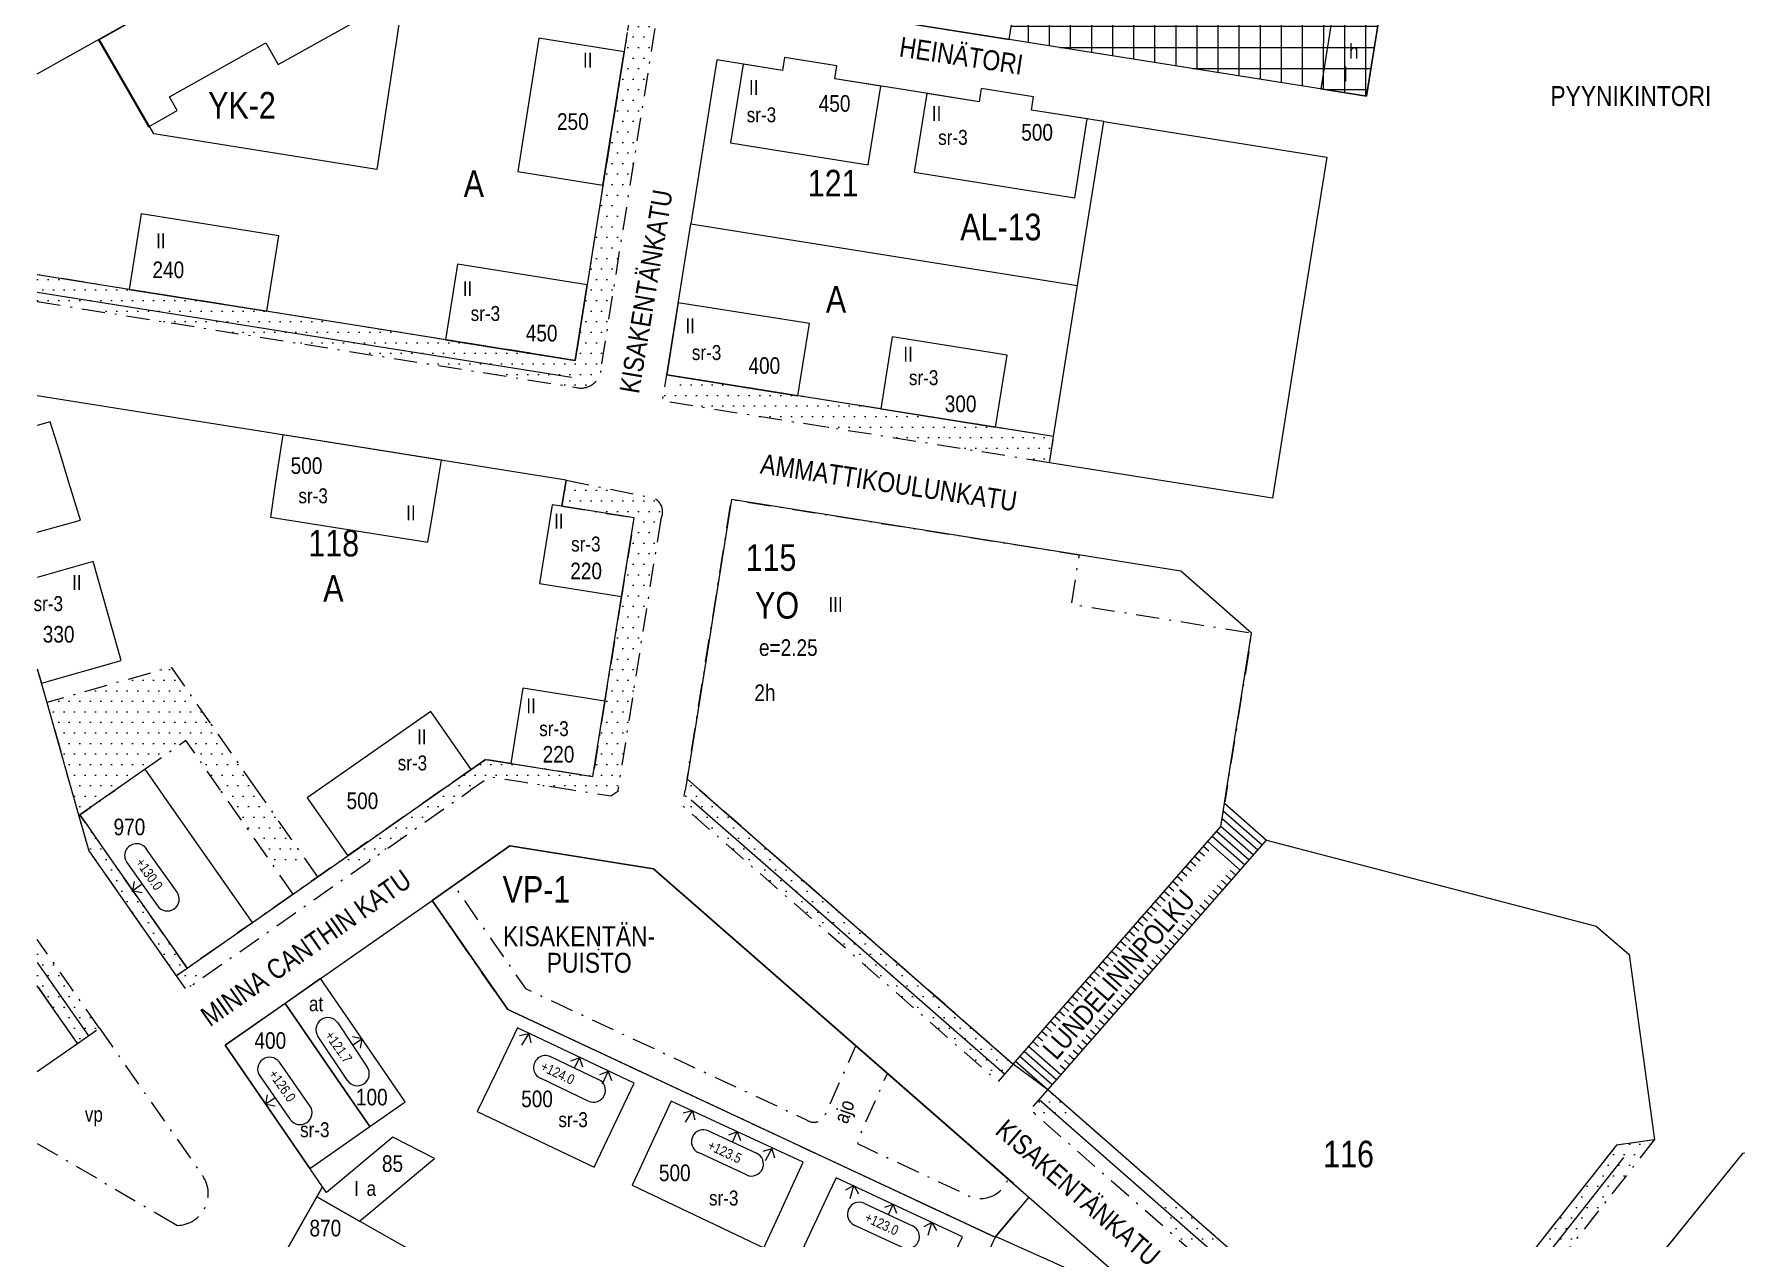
# Model space of a CAD drawing. Header units: metres. Extents: x 24485995 to 24488038, y 6819999 to 6822001.
# Drawn here: x 24485999.5 to 24486255.8, y 6820790.7 to 6820972 of the extents above; entities that cross this region are included whole.
import ezdxf

# ---------------------------------------------------------------- set-up
doc = ezdxf.new("R2010")
doc.units = ezdxf.units.M
for name, pattern in [('k10040', [10.3, 3.5, -1.5, 0.3, -1.5, 3.5]), ('K10271', [0]), ('K10430', [0]), ('k10vi1', [0]), ('Puurivi_sailytettava', [0])]:
    doc.linetypes.add(name, pattern=pattern)
for name, color, linetype, lineweight in [('AK_AsemakaavaTeksti_Kadun_puistonnimi', 7, 'Continuous', 0), ('AK_AsemakaavaTeksti_Korttelinumero', 7, 'Continuous', 0), ('AK_Kaavamerkinta_Kayttotarkoitusalue', 7, 'Continuous', 0), ('AK_Katualue_Tori', 7, 'Continuous', 0), ('AK_KayttotarkoitusSymboliViiva_Virkistysalueen_kuvio_murtoviiva', 7, 'Continuous', 0), ('AK_KayttotarkoitusViiva', 7, 'Continuous', 0), ('AK_LiikennointiViiva_Polkuviivoitus', 7, 'Continuous', 0), ('AK_MuuAsemakaavaTeksti_Alueenosan_kayttotarkoitus', 7, 'Continuous', 0), ('AK_MuuAsemakaavaTeksti_Erityismaarays', 7, 'Continuous', 0), ('AK_MuuAsemakaavaViiva_alueenosan_raja', 7, 'Continuous', 0), ('AK_Poistettava_merkintä', 7, 'Continuous', 0), ('AK_RakennusalaTeksti_Huoneistomaara', 7, 'Continuous', 0), ('AK_RakennusalaTeksti_Kerrosala_tai_luku', 7, 'Continuous', 0), ('AK_RakennusalaTeksti_Rakennusoikeus', 7, 'Continuous', 0), ('AK_RakennusalaTeksti_Tehokkuusluku', 7, 'Continuous', 0), ('AK_RakennusalaViiva_Rakennusalan_raja__I_', 7, 'Continuous', 0), ('AK_RakentaminenSymboli_Rajaan_kiinni_nuoli', 7, 'Continuous', 0), ('AK_RakentaminenTeksti_Korkeusmerkinta', 7, 'Continuous', 0), ('AK_RakentaminenTeksti_Korkeusmerkinta_ja_soikio_ja_nuoli', 7, 'Continuous', 0), ('AK_YmparistoAlue_Istutettava_alue', 7, 'Continuous', 0), ('AK_YmparistoViiva_Istutettava_puurivi', 7, 'Continuous', 0), ('AK_YmparistoViiva_Sailytettava_puurivi', 7, 'Continuous', 0)]:
    doc.layers.add(name, color=color, linetype=linetype, lineweight=lineweight)
doc.styles.add('ArialNarrow', font='ARIALN.TTF')

# ---------------------------------------------------------------- blocks, each defined once
blk = doc.blocks.new('NUOLI1')
at = {"layer": 'AK_RakentaminenSymboli_Rajaan_kiinni_nuoli', "color": 7, "linetype": 'Continuous', "lineweight": 0}
for p, q in [((0, 0), (-1, 1)), ((0, 2), (0, 0)), ((0, 0), (1, 1))]:
    blk.add_line(p, q, dxfattribs=at)

msp = doc.modelspace()

# ---------------------------------------------------------------- hatches: boundary and pattern name
at = {"layer": 'AK_Katualue_Tori', "linetype": 'Continuous', "lineweight": 0}
h = msp.add_hatch(dxfattribs=at)
h.set_pattern_fill('NET', style=0)
h.paths.add_polyline_path([(24486146.37, 6820971.2), (24486152.39, 6821008.98), (24486200.26, 6821000.58, -0.409608), (24486205.14, 6820993.73), (24486200.19, 6820962.64), (24486195.75, 6820963.35)], flags=0)
at = {"layer": 'AK_YmparistoAlue_Istutettava_alue', "linetype": 'Continuous', "lineweight": 0}
h = msp.add_hatch(dxfattribs=at)
h.set_pattern_fill('DOTS', style=0)
h.paths.add_polyline_path([(24486000, 6820935.75), (24486000, 6820931.71), (24486013.22, 6820929.6), (24486080.96, 6820918.82), (24486081.06, 6820918.79), (24486081.17, 6820918.76), (24486081.28, 6820918.74), (24486081.38, 6820918.72), (24486081.49, 6820918.71), (24486081.6, 6820918.7), (24486081.71, 6820918.69), (24486081.81, 6820918.69), (24486081.93, 6820918.69), (24486082.04, 6820918.7), (24486082.14, 6820918.71), (24486082.25, 6820918.72), (24486082.36, 6820918.74), (24486082.47, 6820918.76), (24486082.57, 6820918.78), (24486082.68, 6820918.81), (24486082.78, 6820918.84), (24486082.89, 6820918.88), (24486082.98, 6820918.91), (24486083.09, 6820918.96), (24486083.19, 6820919), (24486083.28, 6820919.05), (24486083.38, 6820919.1), (24486083.47, 6820919.16), (24486083.56, 6820919.22), (24486083.65, 6820919.28), (24486083.74, 6820919.35), (24486083.83, 6820919.42), (24486083.91, 6820919.49), (24486083.99, 6820919.56), (24486084.07, 6820919.64), (24486084.14, 6820919.72), (24486084.21, 6820919.8), (24486084.28, 6820919.88), (24486084.35, 6820919.97), (24486084.41, 6820920.06), (24486084.47, 6820920.15), (24486084.53, 6820920.24), (24486084.58, 6820920.34), (24486084.63, 6820920.44), (24486084.68, 6820920.53), (24486084.72, 6820920.64), (24486084.76, 6820920.74), (24486084.79, 6820920.84), (24486084.82, 6820920.94), (24486084.86, 6820921.05), (24486084.88, 6820921.16), (24486084.9, 6820921.26), (24486084.92, 6820921.37), (24486084.93, 6820921.48), (24486084.94, 6820921.59), (24486084.95, 6820921.7), (24486084.95, 6820921.8), (24486084.95, 6820921.91), (24486084.94, 6820922.02), (24486084.93, 6820922.13), (24486092.81, 6820971.62), (24486094.06, 6820979.53), (24486097.04, 6820998.25), (24486093.1, 6820998.9), (24486088.86, 6820972.24), (24486088.39, 6820969.33), (24486085.19, 6820949.23), (24486084.72, 6820946.27), (24486082.8, 6820934.22), (24486081, 6820922.86), (24486061.49, 6820925.97), (24486047.42, 6820928.21), (24486034.59, 6820930.26), (24486013.85, 6820933.56)], flags=0)
h = msp.add_hatch(dxfattribs=at)
h.set_pattern_fill('DOTS', style=0)
h.paths.add_polyline_path([(24486144.32, 6820912.8), (24486127.04, 6820915.55), (24486123.43, 6820916.12), (24486114.55, 6820917.54), (24486094.79, 6820920.68), (24486094.16, 6820916.73), (24486152.43, 6820907.46), (24486153.06, 6820911.41)], flags=0)
h = msp.add_hatch(dxfattribs=at)
h.set_pattern_fill('DOTS', style=0)
h.paths.add_polyline_path([(24486093.92, 6820899.01), (24486093.96, 6820899.09), (24486093.99, 6820899.16), (24486094.01, 6820899.23), (24486094.05, 6820899.31), (24486094.07, 6820899.39), (24486094.09, 6820899.46), (24486094.11, 6820899.54), (24486094.13, 6820899.62), (24486094.14, 6820899.7), (24486094.16, 6820899.78), (24486094.16, 6820899.86), (24486094.16, 6820899.94), (24486094.16, 6820900.02), (24486094.16, 6820900.1), (24486094.16, 6820900.18), (24486094.16, 6820900.26), (24486094.15, 6820900.34), (24486094.14, 6820900.42), (24486094.12, 6820900.5), (24486094.11, 6820900.58), (24486094.09, 6820900.65), (24486094.06, 6820900.73), (24486094.04, 6820900.81), (24486094.01, 6820900.88), (24486093.98, 6820900.96), (24486093.95, 6820901.03), (24486093.91, 6820901.1), (24486093.87, 6820901.17), (24486093.83, 6820901.24), (24486093.79, 6820901.31), (24486093.74, 6820901.38), (24486093.69, 6820901.44), (24486093.64, 6820901.51), (24486093.59, 6820901.57), (24486093.54, 6820901.63), (24486093.49, 6820901.68), (24486093.43, 6820901.74), (24486093.36, 6820901.79), (24486093.31, 6820901.84), (24486093.24, 6820901.89), (24486093.17, 6820901.94), (24486093.11, 6820901.99), (24486093.04, 6820902.03), (24486092.97, 6820902.07), (24486092.9, 6820902.1), (24486092.83, 6820902.14), (24486092.75, 6820902.17), (24486092.68, 6820902.2), (24486092.6, 6820902.23), (24486092.53, 6820902.25), (24486092.45, 6820902.27), (24486092.37, 6820902.29), (24486092.29, 6820902.31), (24486092.22, 6820902.32), (24486092.13, 6820902.33), (24486092.05, 6820902.34), (24486091.97, 6820902.35), (24486091.89, 6820902.35), (24486091.88, 6820902.35), (24486079.64, 6820904.85), (24486079.26, 6820902.48), (24486079.01, 6820900.9), (24486089.87, 6820899.18), (24486088.06, 6820887.82), (24486087.98, 6820887.33), (24486087.18, 6820882.24), (24486085.48, 6820871.55), (24486083.66, 6820860.2), (24486071.32, 6820862.16), (24486067.48, 6820862.77), (24486065.58, 6820861.44), (24486065.33, 6820861.27), (24486060.89, 6820858.16), (24486046.74, 6820848.26), (24486042.23, 6820845.1), (24486038.55, 6820842.52), (24486032.4, 6820838.22), (24486022.57, 6820831.34), (24486020.93, 6820830.19), (24486022.36, 6820828.14), (24486043.66, 6820843.06), (24486062.32, 6820856.11), (24486065.25, 6820858.16), (24486068.09, 6820860.14), (24486072.82, 6820859.39), (24486080.57, 6820858.16), (24486083.28, 6820857.73), (24486086.35, 6820857.24), (24486087.42, 6820857.98), (24486087.44, 6820858.16), (24486089.72, 6820872.76), (24486092.99, 6820893.33), (24486093.88, 6820898.94)], flags=0)
h = msp.add_hatch(dxfattribs=at)
h.set_pattern_fill('DOTS', style=0)
h.paths.add_polyline_path([(24486033.12, 6820858.16), (24486026.09, 6820868.23), (24486020.19, 6820876.69), (24486013.45, 6820874.77), (24486001.43, 6820871.36), (24486005.16, 6820858.16), (24486007.73, 6820849.05), (24486020.93, 6820830.19), (24486022.57, 6820831.34), (24486009.38, 6820850.19), (24486007.83, 6820852.39), (24486006.4, 6820854.44), (24486011.71, 6820858.16), (24486016.23, 6820861.32), (24486022.38, 6820865.62), (24486025.35, 6820861.37), (24486027.6, 6820858.16), (24486038.55, 6820842.52), (24486042.23, 6820845.1), (24486036.14, 6820853.84)], flags=0)
h = msp.add_hatch(dxfattribs=at)
h.set_pattern_fill('DOTS', style=0)
h.paths.add_polyline_path([(24486097.2, 6820855.78), (24486144.68, 6820814.28), (24486146.98, 6820816.92), (24486099.79, 6820858.16), (24486097.85, 6820859.86), (24486097.58, 6820858.16)], flags=0)
h = msp.add_hatch(dxfattribs=at)
h.set_pattern_fill('DOTS', style=0)
h.paths.add_polyline_path([(24486000, 6820828.71), (24486006.07, 6820820.04), (24486009.34, 6820822.33), (24486000, 6820835.68)], flags=0)
h = msp.add_hatch(dxfattribs=at)
h.set_pattern_fill('DOTS', style=0)
h.paths.add_polyline_path([(24486152.18, 6820813.04), (24486149.55, 6820810.03), (24486207.25, 6820759.47), (24486243.52, 6820805.5), (24486237.81, 6820804.71), (24486206.71, 6820765.26)], flags=0)

# ---------------------------------------------------------------- linework, layer by layer
at = {"layer": 'AK_AsemakaavaTeksti_Kadun_puistonnimi', "linetype": 'Continuous', "lineweight": 5}
msp.add_point((24486084.53, 6820834.17), dxfattribs=at)
at = {"layer": 'AK_KayttotarkoitusSymboliViiva_Virkistysalueen_kuvio_murtoviiva', "linetype": 'k10vi1', "lineweight": 9, "flags": 128}
for points in [[(24486106.87, 6820977.49), (24486146.37, 6820971.2), (24486152.39, 6821008.98), (24486110.02, 6821016.36), (24486106.88, 6820996.61), (24486104.38, 6820980.93)], [(24486147.08, 6820798.88), (24486092.79, 6820846.33), (24486071.18, 6820849.77), (24486059.44, 6820841.55), (24486070.85, 6820825.12), (24486144.23, 6820790.84), (24486147.4, 6820794.61)], [(24486219.66, 6820754.3), (24486220.18, 6820747.55), (24486290.98, 6820684.72), (24486367.44, 6820675.74), (24486368.79, 6820693.69), (24486378.65, 6820722.03), (24486382.51, 6820727.81), (24486408.64, 6820751.09), (24486414.58, 6820751.95), (24486414.06, 6820755.49), (24486403.9, 6820825.5), (24486256.79, 6820803.48), (24486221.32, 6820759.63)]]:
    msp.add_lwpolyline(points, dxfattribs=at)
at = {"layer": 'AK_KayttotarkoitusViiva', "linetype": 'Continuous', "lineweight": 20, "flags": 128}
for points in [[(24486146.37, 6820971.2), (24486152.39, 6821008.98)], [(24486146.37, 6820971.2), (24486103.91, 6820977.96), (24486106.88, 6820996.61)], [(24486009.3, 6820971.21), (24486047.68, 6820992.73)], [(24486205.14, 6820993.73), (24486200.19, 6820962.64)], [(24486055.06, 6820977.47), (24486051.15, 6820951.61), (24486017.57, 6820956.96), (24486009.3, 6820971.21)], [(24486088.85, 6820972.24), (24486084.72, 6820946.27), (24486081, 6820922.86), (24486047.42, 6820928.21), (24486013.84, 6820933.55), (24486000, 6820935.76)], [(24486000, 6820966), (24486009.3, 6820971.21)], [(24486200.19, 6820962.64), (24486195.75, 6820963.35), (24486146.37, 6820971.2)], [(24486160.6, 6820958.81), (24486149.74, 6820960.54), (24486150.05, 6820962.52), (24486142.15, 6820963.78), (24486141.84, 6820961.8), (24486130.98, 6820963.53), (24486120.11, 6820965.26), (24486120.43, 6820967.23), (24486112.53, 6820968.49), (24486112.21, 6820966.52), (24486102.34, 6820968.09), (24486098.41, 6820943.4)], [(24486156.67, 6820934.13), (24486160.6, 6820958.81)], [(24486160.6, 6820958.81), (24486194.18, 6820953.47)], [(24486194.18, 6820953.47), (24486190.25, 6820928.78), (24486186.01, 6820902.12)], [(24486153.06, 6820911.41), (24486123.43, 6820916.13), (24486094.79, 6820920.68), (24486098.41, 6820943.4)], [(24486098.41, 6820943.4), (24486127.05, 6820938.84), (24486156.67, 6820934.13)], [(24486153.06, 6820911.41), (24486156.67, 6820934.13)], [(24486067.48, 6820862.77), (24486083.67, 6820860.2), (24486087.18, 6820882.24), (24486089.87, 6820899.18), (24486079.01, 6820900.9), (24486079.64, 6820904.85), (24486065.81, 6820907.05), (24486032.23, 6820912.4), (24486000, 6820917.53)], [(24486186.01, 6820902.12), (24486152.43, 6820907.46), (24486153.06, 6820911.41)], [(24486178.8, 6820856.2), (24486179.11, 6820858.16), (24486182.88, 6820881.82), (24486172.21, 6820891.15), (24486104.54, 6820901.92), (24486097.85, 6820859.86), (24486099.79, 6820858.16), (24486146.98, 6820816.92)], [(24486000, 6820876.42), (24486001.43, 6820871.36), (24486005.16, 6820858.16), (24486007.74, 6820849.04), (24486020.93, 6820830.19), (24486042.23, 6820845.1), (24486060.89, 6820858.16), (24486067.48, 6820862.77)], [(24486146.98, 6820816.92), (24486178.24, 6820852.69), (24486178.8, 6820856.2)], [(24486178.8, 6820856.2), (24486185.13, 6820850.65)], [(24486059.44, 6820841.55), (24486071.18, 6820849.77), (24486092.79, 6820846.33), (24486149.34, 6820796.9)], [(24486185.13, 6820850.65), (24486234.77, 6820837.67), (24486239.72, 6820833.42), (24486243.55, 6820805.5), (24486237.81, 6820804.71), (24486206.71, 6820765.26), (24486152.18, 6820813.04)], [(24486152.18, 6820813.04), (24486185.13, 6820850.65)], [(24486124.7, 6820734.82), (24486117.31, 6820739.02), (24486116.32, 6820737.28), (24486109.37, 6820741.23), (24486110.35, 6820742.97), (24486091.22, 6820753.83), (24486064.7, 6820768.89), (24486035.57, 6820785.44), (24486042.96, 6820798.45), (24486028.31, 6820819.76), (24486059.44, 6820841.55)], [(24486149.34, 6820796.9), (24486144.23, 6820790.84), (24486118.87, 6820802.69), (24486093.5, 6820814.54), (24486070.85, 6820825.12), (24486059.44, 6820841.55)], [(24486000, 6820815.79), (24486006.07, 6820820.04), (24486000, 6820828.71)], [(24486256.79, 6820803.48), (24486219.43, 6820757.29), (24486220.18, 6820747.55), (24486290.98, 6820684.72), (24486367.44, 6820675.74), (24486368.79, 6820693.69), (24486378.65, 6820722.03), (24486382.51, 6820727.81), (24486408.64, 6820751.09), (24486414.58, 6820751.95), (24486414.06, 6820755.49), (24486403.9, 6820825.5), (24486256.79, 6820803.48)], [(24486152.18, 6820813.04), (24486146.98, 6820816.92)], [(24486149.34, 6820796.9), (24486172.29, 6820776.8)]]:
    msp.add_lwpolyline(points, dxfattribs=at)
at = {"layer": 'AK_LiikennointiViiva_Polkuviivoitus', "linetype": 'Continuous', "lineweight": 0, "flags": 128}
for points in [[(24486183.81, 6820849.14), (24486178.43, 6820853.85)], [(24486184.46, 6820849.89), (24486178.61, 6820855.02)], [(24486181.83, 6820846.89), (24486176.93, 6820851.18)], [(24486182.49, 6820847.64), (24486177.58, 6820851.93)], [(24486183.15, 6820848.39), (24486178.24, 6820852.69)], [(24486175.77, 6820848.2), (24486174.95, 6820848.92)], [(24486176.43, 6820848.96), (24486175.61, 6820849.67)], [(24486181.17, 6820846.13), (24486176.27, 6820850.43)], [(24486173.14, 6820845.19), (24486172.32, 6820845.91)], [(24486173.8, 6820845.94), (24486172.98, 6820846.66)], [(24486174.46, 6820846.7), (24486173.64, 6820847.42)], [(24486175.12, 6820847.45), (24486174.29, 6820848.17)], [(24486180.51, 6820845.38), (24486179.66, 6820846.13)], [(24486171.17, 6820842.93), (24486170.35, 6820843.65)], [(24486171.82, 6820843.69), (24486171, 6820844.4)], [(24486172.48, 6820844.44), (24486171.66, 6820845.16)], [(24486177.88, 6820842.37), (24486177.03, 6820843.11)], [(24486178.53, 6820843.12), (24486177.69, 6820843.87)], [(24486179.19, 6820843.88), (24486178.34, 6820844.62)], [(24486179.85, 6820844.63), (24486179, 6820845.38)], [(24486168.53, 6820839.92), (24486167.71, 6820840.64)], [(24486169.19, 6820840.67), (24486168.37, 6820841.39)], [(24486169.85, 6820841.43), (24486169.03, 6820842.15)], [(24486170.51, 6820842.18), (24486169.69, 6820842.9)], [(24486175.9, 6820840.12), (24486175.06, 6820840.85)], [(24486176.56, 6820840.87), (24486175.72, 6820841.61)], [(24486177.22, 6820841.62), (24486176.37, 6820842.36)], [(24486166.56, 6820837.66), (24486165.74, 6820838.38)], [(24486167.22, 6820838.42), (24486166.4, 6820839.13)], [(24486167.88, 6820839.17), (24486167.06, 6820839.89)], [(24486173.92, 6820837.86), (24486173.09, 6820838.59)], [(24486174.58, 6820838.61), (24486173.74, 6820839.35)], [(24486175.24, 6820839.36), (24486174.4, 6820840.1)], [(24486163.93, 6820834.65), (24486163.11, 6820835.37)], [(24486164.58, 6820835.4), (24486163.76, 6820836.12)], [(24486165.24, 6820836.16), (24486164.42, 6820836.88)], [(24486165.9, 6820836.91), (24486165.08, 6820837.63)], [(24486171.29, 6820834.85), (24486170.46, 6820835.58)], [(24486171.95, 6820835.6), (24486171.12, 6820836.33)], [(24486172.6, 6820836.36), (24486171.77, 6820837.08)], [(24486173.26, 6820837.11), (24486172.43, 6820837.84)], [(24486161.95, 6820832.39), (24486161.13, 6820833.11)], [(24486162.61, 6820833.15), (24486161.79, 6820833.86)], [(24486163.27, 6820833.9), (24486162.45, 6820834.62)], [(24486169.31, 6820832.59), (24486168.49, 6820833.32)], [(24486169.97, 6820833.35), (24486169.14, 6820834.07)], [(24486170.63, 6820834.1), (24486169.8, 6820834.82)], [(24486159.98, 6820830.13), (24486159.16, 6820830.85)], [(24486160.64, 6820830.89), (24486159.82, 6820831.6)], [(24486161.29, 6820831.64), (24486160.47, 6820832.36)], [(24486166.67, 6820829.59), (24486165.86, 6820830.3)], [(24486167.33, 6820830.34), (24486166.52, 6820831.05)], [(24486167.99, 6820831.09), (24486167.17, 6820831.81)], [(24486168.65, 6820831.84), (24486167.83, 6820832.56)], [(24486157.34, 6820827.12), (24486156.53, 6820827.84)], [(24486158, 6820827.88), (24486157.18, 6820828.59)], [(24486158.66, 6820828.63), (24486157.84, 6820829.35)], [(24486159.32, 6820829.38), (24486158.5, 6820830.1)], [(24486164.7, 6820827.33), (24486163.89, 6820828.04)], [(24486165.36, 6820828.08), (24486164.54, 6820828.79)], [(24486166.02, 6820828.83), (24486165.2, 6820829.55)], [(24486155.37, 6820824.86), (24486154.55, 6820825.58)], [(24486156.03, 6820825.62), (24486155.21, 6820826.33)], [(24486156.69, 6820826.37), (24486155.87, 6820827.09)], [(24486162.72, 6820825.07), (24486161.92, 6820825.78)], [(24486163.38, 6820825.82), (24486162.57, 6820826.53)], [(24486164.04, 6820826.58), (24486163.23, 6820827.29)], [(24486152.74, 6820821.85), (24486151.92, 6820822.57)], [(24486153.4, 6820822.61), (24486152.58, 6820823.32)], [(24486154.05, 6820823.36), (24486153.24, 6820824.08)], [(24486154.71, 6820824.11), (24486153.89, 6820824.83)], [(24486160.09, 6820822.06), (24486159.29, 6820822.76)], [(24486160.74, 6820822.82), (24486159.94, 6820823.52)], [(24486161.4, 6820823.57), (24486160.6, 6820824.27)], [(24486162.06, 6820824.32), (24486161.26, 6820825.02)], [(24486150.76, 6820819.59), (24486149.94, 6820820.31)], [(24486151.42, 6820820.35), (24486150.6, 6820821.06)], [(24486152.08, 6820821.1), (24486151.26, 6820821.82)], [(24486158.11, 6820819.81), (24486157.32, 6820820.5)], [(24486158.77, 6820820.56), (24486157.97, 6820821.26)], [(24486159.43, 6820821.31), (24486158.63, 6820822.01)], [(24486152.84, 6820813.79), (24486147.97, 6820818.05)], [(24486153.5, 6820814.54), (24486148.63, 6820818.81)], [(24486154.16, 6820815.29), (24486149.29, 6820819.56)], [(24486155.47, 6820816.8), (24486154.69, 6820817.49)], [(24486156.13, 6820817.55), (24486155.34, 6820818.24)], [(24486156.79, 6820818.3), (24486156, 6820818.99)], [(24486157.45, 6820819.05), (24486156.66, 6820819.75)], [(24486152.18, 6820813.04), (24486147.31, 6820817.3)], [(24486154.81, 6820816.05), (24486154.03, 6820816.73)]]:
    msp.add_lwpolyline(points, dxfattribs=at)
at = {"layer": 'AK_MuuAsemakaavaViiva_alueenosan_raja', "linetype": 'k10040', "lineweight": 5, "flags": 128}
for points in [[(24486097.04, 6820998.25), (24486093.1, 6820998.9), (24486088.85, 6820972.24), (24486088.39, 6820969.33)], [(24486094.07, 6820979.53), (24486092.8, 6820971.61), (24486084.93, 6820922.14)], [(24486088.39, 6820969.33), (24486085.19, 6820949.23)], [(24486085.19, 6820949.23), (24486084.72, 6820946.27), (24486082.8, 6820934.22)], [(24486013.84, 6820933.55), (24486000, 6820935.76)], [(24486034.58, 6820930.25), (24486013.84, 6820933.55)], [(24486082.8, 6820934.22), (24486081, 6820922.86)], [(24486000, 6820931.71), (24486013.21, 6820929.6), (24486080.96, 6820918.82)], [(24486061.49, 6820925.97), (24486047.42, 6820928.21), (24486034.58, 6820930.25)], [(24486081, 6820922.86), (24486061.49, 6820925.97)], [(24486152.43, 6820907.46), (24486094.16, 6820916.73), (24486094.79, 6820920.68)], [(24486114.54, 6820917.54), (24486094.79, 6820920.68)], [(24486144.32, 6820912.8), (24486127.04, 6820915.55)], [(24486152.43, 6820907.46), (24486153.06, 6820911.41), (24486144.32, 6820912.8)], [(24486079.64, 6820904.85), (24486079.26, 6820902.48)], [(24486079.64, 6820904.85), (24486091.88, 6820902.35)], [(24486079.26, 6820902.48), (24486079.01, 6820900.9)], [(24486091.88, 6820902.35), (24486091.89, 6820902.35)], [(24486079.01, 6820900.9), (24486089.87, 6820899.18), (24486088.06, 6820887.82), (24486087.98, 6820887.32)], [(24486099.79, 6820858.16), (24486097.85, 6820859.86), (24486104.54, 6820901.92), (24486156.88, 6820893.59), (24486155.7, 6820886.18), (24486182.88, 6820881.82), (24486178.83, 6820856.38)], [(24486093.88, 6820898.94), (24486092.99, 6820893.33), (24486089.72, 6820872.76), (24486087.44, 6820858.16)], [(24486087.98, 6820887.32), (24486087.18, 6820882.24), (24486085.47, 6820871.55)], [(24486026.09, 6820868.23), (24486020.19, 6820876.69), (24486013.45, 6820874.78), (24486001.43, 6820871.36), (24486005.16, 6820858.16)], [(24486085.47, 6820871.55), (24486083.67, 6820860.2), (24486071.32, 6820862.16)], [(24486033.12, 6820858.16), (24486026.09, 6820868.23)], [(24486027.6, 6820858.16), (24486025.35, 6820861.37), (24486022.37, 6820865.62), (24486016.23, 6820861.32)], [(24486016.23, 6820861.32), (24486011.71, 6820858.16)], [(24486017.4, 6820859.65), (24486016.23, 6820861.32)], [(24486065.33, 6820861.27), (24486060.89, 6820858.16)], [(24486067.48, 6820862.77), (24486065.58, 6820861.44)], [(24486071.32, 6820862.16), (24486067.48, 6820862.77)], [(24486018.45, 6820858.16), (24486017.4, 6820859.65)], [(24486080.57, 6820858.16), (24486072.82, 6820859.39), (24486068.09, 6820860.14), (24486065.25, 6820858.16)], [(24486097.85, 6820859.86), (24486097.58, 6820858.16)], [(24486099.79, 6820858.16), (24486097.85, 6820859.86)], [(24486005.16, 6820858.16), (24486007.74, 6820849.04), (24486020.93, 6820830.19), (24486022.57, 6820831.34), (24486006.4, 6820854.44), (24486011.71, 6820858.16)], [(24486060.89, 6820858.16), (24486042.23, 6820845.1), (24486038.55, 6820842.52), (24486022.57, 6820831.34), (24486020.93, 6820830.19), (24486022.36, 6820828.14), (24486065.25, 6820858.16)], [(24486038.55, 6820842.52), (24486027.6, 6820858.16)], [(24486042.23, 6820845.1), (24486036.14, 6820853.83), (24486033.12, 6820858.16)], [(24486087.44, 6820858.16), (24486087.41, 6820857.98), (24486086.35, 6820857.24), (24486083.27, 6820857.73), (24486080.57, 6820858.16)], [(24486146.98, 6820816.92), (24486144.68, 6820814.28), (24486097.2, 6820855.78), (24486097.58, 6820858.16)], [(24486146.98, 6820816.92), (24486099.79, 6820858.16)], [(24486099.79, 6820858.16), (24486146.98, 6820816.92), (24486178.24, 6820852.69), (24486178.68, 6820855.42)], [(24486009.34, 6820822.33), (24486000, 6820835.68)], [(24486006.07, 6820820.04), (24486000, 6820828.71)], [(24486006.07, 6820820.04), (24486009.34, 6820822.33)], [(24486009.34, 6820822.33), (24486024.71, 6820800.37)], [(24486243.52, 6820805.5), (24486207.24, 6820759.47), (24486149.54, 6820810.03), (24486152.18, 6820813.04)], [(24486243.52, 6820805.5), (24486237.81, 6820804.71), (24486206.71, 6820765.26), (24486152.18, 6820813.04)], [(24486000, 6820804.98), (24486019.56, 6820793.52)], [(24486019.56, 6820793.52), (24486021.1, 6820792.62)]]:
    msp.add_lwpolyline(points, dxfattribs=at)
msp.add_lwpolyline([(24486059.44, 6820841.55), (24486062.71, 6820843.84), (24486073.52, 6820828.29), (24486115.86, 6820808.51, 0.490689), (24486118.71, 6820809.38), (24486123.29, 6820819.67), (24486128.02, 6820815.53), (24486123.9, 6820806.29), (24486123.51, 6820804.94), (24486139.56, 6820797.44, 0.48576), (24486146.22, 6820799.62), (24486149.34, 6820796.9), (24486144.23, 6820790.84), (24486118.87, 6820802.69), (24486093.5, 6820814.54), (24486070.85, 6820825.12), (24486059.44, 6820841.55)], format="xyb", dxfattribs=at)
at = {"layer": 'AK_MuuAsemakaavaViiva_alueenosan_raja', "linetype": 'k10040', "lineweight": 5}
for centre, radius, start, end in [((24486091.87, 6820900.05), 2.3, 331.1876, 89.3779), ((24486020.95, 6820797.41), 4.79, 271.8275, 38.2125)]:
    msp.add_arc(centre, radius, start, end, dxfattribs=at)
msp.add_ellipse((24486081.83, 6820921.81), major_axis=(2.99, -0.87), ratio=1, start_param=4.712389, end_param=6.670129, dxfattribs=at)
at = {"layer": 'AK_Poistettava_merkintä', "linetype": 'k10040', "lineweight": 0, "flags": 128}
for points in [[(24486127.04, 6820915.55), (24486123.43, 6820916.13), (24486114.54, 6820917.54)], [(24486065.58, 6820861.44), (24486065.33, 6820861.27)]]:
    msp.add_lwpolyline(points, dxfattribs=at)
at = {"layer": 'AK_RakennusalaViiva_Rakennusalan_raja__I_', "linetype": 'K10271', "lineweight": 9, "flags": 128}
for points in [[(24486009.19, 6820971.09), (24486013.61, 6820963.47), (24486016.75, 6820958.04), (24486017.98, 6820958.74), (24486021.05, 6820960.49), (24486019.89, 6820962.53), (24486034.41, 6820970.68), (24486036.27, 6820967.41), (24486048.91, 6820974.44), (24486044.39, 6820982.76), (24486042.99, 6820985.33), (24486041.56, 6820984.53), (24486031.81, 6820979.1), (24486029.78, 6820982.7), (24486009.19, 6820971.09)], [(24486193.28, 6820963.74), (24486200.19, 6820962.64), (24486202.47, 6820976.96), (24486195.56, 6820978.06), (24486193.28, 6820963.74)], [(24486088.39, 6820969.33), (24486075.55, 6820971.37), (24486072.36, 6820951.28), (24486085.19, 6820949.23), (24486088.39, 6820969.33)], [(24486110.33, 6820954.66), (24486125.14, 6820952.31), (24486127.03, 6820964.16), (24486120.11, 6820965.26), (24486120.43, 6820967.23), (24486112.53, 6820968.49), (24486112.21, 6820966.52), (24486106.29, 6820967.46), (24486104.4, 6820955.61), (24486110.33, 6820954.66)], [(24486156.25, 6820947.36), (24486158.13, 6820959.21), (24486149.74, 6820960.54), (24486150.05, 6820962.52), (24486142.15, 6820963.78), (24486141.84, 6820961.8), (24486133.94, 6820963.06), (24486132.05, 6820951.21), (24486156.25, 6820947.36)], [(24486034.58, 6820930.25), (24486036.39, 6820941.61), (24486015.65, 6820944.91), (24486013.84, 6820933.55), (24486034.58, 6820930.25)], [(24486081, 6820922.86), (24486082.8, 6820934.22), (24486063.3, 6820937.33), (24486061.49, 6820925.97), (24486081, 6820922.86)], [(24486114.54, 6820917.54), (24486116.27, 6820928.4), (24486096.52, 6820931.55), (24486094.79, 6820920.68), (24486114.54, 6820917.54)], [(24486127.04, 6820915.55), (24486144.32, 6820912.8), (24486146.05, 6820923.67), (24486128.76, 6820926.42), (24486127.04, 6820915.55)], [(24486006.52, 6820898.81), (24486004.77, 6820904.49), (24486003.32, 6820909.2), (24486001.95, 6820913.63), (24486000, 6820913.08)], [(24486035.79, 6820903.9), (24486035.11, 6820899.28), (24486058.79, 6820895.51), (24486059.49, 6820899.58), (24486060.22, 6820903.89), (24486060.48, 6820905.41), (24486060.89, 6820907.84), (24486036.95, 6820911.65), (24486036.66, 6820909.74), (24486035.79, 6820903.9)], [(24486077.53, 6820901.14), (24486075.64, 6820889.29), (24486087.98, 6820887.32), (24486088.06, 6820887.82), (24486089.87, 6820899.18), (24486079.01, 6820900.9), (24486077.53, 6820901.14)], [(24486000, 6820896.99), (24486006.52, 6820898.81)], [(24486000, 6820876.42), (24486000.62, 6820874.25), (24486012.64, 6820877.66), (24486008.42, 6820892.58)], [(24486008.42, 6820892.58), (24486000, 6820890.19)], [(24486073.13, 6820873.52), (24486071.32, 6820862.16), (24486083.67, 6820860.2), (24486085.47, 6820871.55), (24486073.13, 6820873.52)], [(24486040.64, 6820856.99), (24486046.74, 6820848.25), (24486060.89, 6820858.16), (24486065.33, 6820861.27), (24486059.24, 6820870), (24486042.31, 6820858.16), (24486040.64, 6820856.99)], [(24486017.4, 6820859.65), (24486016.23, 6820861.32), (24486011.71, 6820858.16), (24486006.4, 6820854.44), (24486007.84, 6820852.39), (24486009.38, 6820850.19), (24486022.57, 6820831.34), (24486032.4, 6820838.22), (24486019.21, 6820857.07), (24486018.45, 6820858.16), (24486017.4, 6820859.65)], [(24486000, 6820815.79), (24486006.07, 6820820.04), (24486000, 6820828.71)], [(24486055.39, 6820811.25), (24486050.17, 6820818.85), (24486042.64, 6820829.79), (24486037.32, 6820826.06), (24486044.81, 6820815.17), (24486050.07, 6820807.52), (24486055.39, 6820811.25)], [(24486044.81, 6820815.17), (24486037.32, 6820826.06), (24486028.31, 6820819.76), (24486041.06, 6820801.22), (24486041.21, 6820801.32), (24486050.07, 6820807.52), (24486044.81, 6820815.17)], [(24486066.26, 6820809.76), (24486083.86, 6820801.4), (24486089.89, 6820814.03), (24486072.31, 6820822.38), (24486069.04, 6820815.57), (24486066.26, 6820809.76)], [(24486109.42, 6820789.26), (24486111.56, 6820793.92), (24486115.33, 6820802.13), (24486095.48, 6820811.33), (24486092.11, 6820804.11), (24486090.74, 6820801.16), (24486089.58, 6820798.68), (24486109.42, 6820789.26)], [(24486048.51, 6820793.27), (24486050.57, 6820794.98), (24486057.72, 6820800.94), (24486059.82, 6820802.69), (24486053.56, 6820805.93), (24486043.55, 6820797.59), (24486042.96, 6820798.45), (24486042.09, 6820796.91), (24486048.51, 6820793.27)], [(24486133.4, 6820778.25), (24486134.23, 6820780.02), (24486138.24, 6820788.61), (24486139.33, 6820790.93), (24486120.3, 6820799.82), (24486119.22, 6820797.5), (24486115.21, 6820788.91), (24486114.37, 6820787.13), (24486133.4, 6820778.25)], [(24486042.09, 6820796.91), (24486035.57, 6820785.44), (24486040.06, 6820782.88), (24486044.99, 6820780.09), (24486057.74, 6820772.84), (24486064.26, 6820784.32), (24486048.51, 6820793.27), (24486042.09, 6820796.91)], [(24486161.49, 6820767.92), (24486167.18, 6820780.7), (24486152.01, 6820787.49), (24486144.32, 6820790.94), (24486144.23, 6820790.84), (24486143.4, 6820789.03), (24486138.45, 6820778.22), (24486161.49, 6820767.92)]]:
    msp.add_lwpolyline(points, dxfattribs=at)
at = {"layer": 'AK_RakentaminenTeksti_Korkeusmerkinta_ja_soikio_ja_nuoli', "linetype": 'Continuous', "lineweight": 5, "flags": 128}
for points in [[(24486021.04, 6820842.81), (24486016.41, 6820849.34)], [(24486013.48, 6820847.26), (24486018.1, 6820840.73)], [(24486014.4, 6820843.01), (24486014.64, 6820844.4)], [(24486015.79, 6820843.99), (24486014.4, 6820843.01)], [(24486014.4, 6820843.01), (24486015.79, 6820842.77)], [(24486045.24, 6820823.11), (24486049.68, 6820816.46)], [(24486046.69, 6820814.46), (24486042.25, 6820821.11)], [(24486047.46, 6820819.78), (24486048.88, 6820820.73)], [(24486048.88, 6820820.73), (24486047.49, 6820821)], [(24486048.88, 6820820.73), (24486048.6, 6820819.34)], [(24486077.3, 6820818.04), (24486084.53, 6820814.6)], [(24486081.64, 6820817.86), (24486080.31, 6820817.38)], [(24486080.91, 6820816.32), (24486081.64, 6820817.86)], [(24486081.64, 6820817.86), (24486082.12, 6820816.52)], [(24486033.51, 6820815.13), (24486038.1, 6820808.58)], [(24486041.05, 6820810.64), (24486036.46, 6820817.2)], [(24486082.98, 6820811.35), (24486075.76, 6820814.78)], [(24486034.41, 6820810.88), (24486034.66, 6820812.27)], [(24486035.8, 6820811.85), (24486034.41, 6820810.88)], [(24486034.41, 6820810.88), (24486035.8, 6820810.63)], [(24486101.06, 6820806.87), (24486108.32, 6820803.5)], [(24486105.4, 6820806.73), (24486104.08, 6820806.24)], [(24486104.69, 6820805.18), (24486105.4, 6820806.73)], [(24486105.4, 6820806.73), (24486105.89, 6820805.4)], [(24486106.8, 6820800.23), (24486099.55, 6820803.6)], [(24486124.56, 6820795.95), (24486131.81, 6820792.56)], [(24486128.91, 6820795.8), (24486127.58, 6820795.31)], [(24486128.19, 6820794.26), (24486128.91, 6820795.8)], [(24486128.91, 6820795.8), (24486129.39, 6820794.47)], [(24486130.28, 6820789.3), (24486123.04, 6820792.69)]]:
    msp.add_lwpolyline(points, dxfattribs=at)
at = {"layer": 'AK_RakentaminenTeksti_Korkeusmerkinta_ja_soikio_ja_nuoli', "linetype": 'Continuous', "lineweight": 5}
for centre, start, end in [((24486014.95, 6820848.3), 35.2939, 215.2939), ((24486019.57, 6820841.77), 215.2939, 35.2939), ((24486043.75, 6820822.11), 33.7234, 213.7234), ((24486034.98, 6820816.16), 34.9846, 214.9846), ((24486076.53, 6820816.41), 64.5971, 244.5971), ((24486048.19, 6820815.46), 213.7234, 33.7234), ((24486083.76, 6820812.98), 244.5971, 64.5971), ((24486039.57, 6820809.61), 214.9846, 34.9846), ((24486100.3, 6820805.23), 65.1258, 245.1258), ((24486107.56, 6820801.87), 245.1258, 65.1258), ((24486123.8, 6820794.32), 64.9259, 244.9259), ((24486131.05, 6820790.93), 244.9259, 64.9259)]:
    msp.add_arc(centre, 1.8, start, end, dxfattribs=at)
at = {"layer": 'AK_YmparistoViiva_Istutettava_puurivi', "linetype": 'K10430', "lineweight": 5, "flags": 128}
msp.add_lwpolyline([(24486000, 6820933.16), (24486080.44, 6820920.35)], dxfattribs=at)
at = {"layer": 'AK_YmparistoViiva_Sailytettava_puurivi', "linetype": 'Puurivi_sailytettava', "lineweight": 5, "flags": 128}
for points in [[(24486145.66, 6820815.41), (24486098.48, 6820856.65)], [(24486000, 6820832.19), (24486007.7, 6820821.19)], [(24486238.88, 6820802.84), (24486206.98, 6820762.36), (24486150.86, 6820811.53)]]:
    msp.add_lwpolyline(points, dxfattribs=at)

# ---------------------------------------------------------------- block references
at = {"layer": 'AK_RakentaminenSymboli_Rajaan_kiinni_nuoli', "color": 7, "lineweight": 0}
for p, rotation in [((24486074, 6820821.5), 149.0312102334096), ((24486085.97, 6820815.78), 155.2192877389662), ((24486098.66, 6820809.88), 149.0312102334096), ((24486110.63, 6820804.17), 150.9562799537044), ((24486122.95, 6820798.63), 164.7473851261722), ((24486134.74, 6820793.09), 163.2977913549325)]:
    msp.add_blockref('NUOLI1', p, dxfattribs=dict(at, rotation=rotation))

# ---------------------------------------------------------------- texts
at = {"layer": 'AK_AsemakaavaTeksti_Kadun_puistonnimi', "linetype": 'Continuous', "lineweight": 5, "style": 'ArialNarrow'}
for s, rotation, p in [('HEINÄTORI', 351.4744, (24486129.68, 6820968.63)), ('KISAKENTÄNKATU', 80.4957, (24486090.6, 6820917.74)), ('AMMATTIKOULUNKATU', 351.5202, (24486108.76, 6820905.86)), ('MINNA CANTHIN KATU', 35.0795, (24486026.01, 6820822.44)), ('LUNDELININPOLKU', 48.7759, (24486153.45, 6820817.37)), ('KISAKENTÄNKATU', 319.0438, (24486144.07, 6820806.56))]:
    msp.add_text(s, height=3, rotation=rotation, dxfattribs=at).set_placement(p)
for s, p in [('PYYNIKINTORI', (24486227.87, 6820961.16)), ('KISAKENTÄN-', (24486070.13, 6820834.67)), ('PUISTO', (24486076.72, 6820830.67))]:
    msp.add_text(s, height=3, dxfattribs=at).set_placement(p)
at = {"layer": 'AK_AsemakaavaTeksti_Korttelinumero', "linetype": 'Continuous', "lineweight": 5, "style": 'ArialNarrow'}
for s, p in [('121', (24486116.03, 6820947.55)), ('118', (24486040.82, 6820893.35)), ('115', (24486106.67, 6820891.18)), ('116', (24486193.65, 6820801.38))]:
    msp.add_text(s, height=4, dxfattribs=at).set_placement(p)
at = {"layer": 'AK_Kaavamerkinta_Kayttotarkoitusalue', "linetype": 'Continuous', "lineweight": 0, "style": 'ArialNarrow'}
for s, p in [('YK-2', (24486025.73, 6820959.28)), ('A', (24486064.21, 6820947.47)), ('AL-13', (24486139, 6820940.95)), ('A', (24486118.76, 6820930.06)), ('A', (24486043.06, 6820886.56)), ('YO', (24486108.1, 6820883.99)), ('VP-1', (24486070.08, 6820841.23))]:
    msp.add_text(s, height=4, dxfattribs=at).set_placement(p)
at = {"layer": 'AK_MuuAsemakaavaTeksti_Alueenosan_kayttotarkoitus', "linetype": 'Continuous', "lineweight": 0, "style": 'ArialNarrow'}
for s, p in [('h', (24486197.55, 6820968.29)), ('at', (24486040.91, 6820824.88)), ('vp', (24486007.15, 6820808.24)), ('a', (24486049.59, 6820797.08))]:
    msp.add_text(s, height=2.25, dxfattribs=at).set_placement(p)
at = {"layer": 'AK_MuuAsemakaavaTeksti_Erityismaarays', "linetype": 'Continuous', "lineweight": 0, "style": 'ArialNarrow'}
for p in [(24486106.83, 6820958.71), (24486135.67, 6820955.31), (24486065.26, 6820928.8), (24486098.57, 6820922.92), (24486131.26, 6820919.14), (24486039.32, 6820901.35), (24486080.39, 6820894.09), (24485999.43, 6820885.12), (24486075.59, 6820866.3), (24486054.27, 6820861.14), (24486039.57, 6820805.91), (24486078.47, 6820807.43), (24486101.15, 6820795.63)]:
    msp.add_text('sr-3', height=2.25, dxfattribs=at).set_placement(p)
msp.add_text('ajo', height=2.25, rotation=70.697, dxfattribs=at).set_placement((24486122, 6820807.8))
at = {"layer": 'AK_RakennusalaTeksti_Huoneistomaara', "linetype": 'Continuous', "lineweight": 0, "style": 'ArialNarrow'}
msp.add_text('2h', height=2.5, dxfattribs=at).set_placement((24486107.98, 6820871.58))
at = {"layer": 'AK_RakennusalaTeksti_Kerrosala_tai_luku', "linetype": 'Continuous', "lineweight": 0, "style": 'ArialNarrow'}
for s, p in [('II', (24486082.17, 6820966.94)), ('I', (24486196.64, 6820964.88)), ('II', (24486107.17, 6820962.83)), ('II', (24486134.72, 6820958.93)), ('II', (24486017.89, 6820939.74)), ('II', (24486064.07, 6820932.54)), ('II', (24486097.61, 6820926.93)), ('II', (24486130.42, 6820922.67)), ('II', (24486055.55, 6820898.78)), ('II', (24486077.83, 6820897.54)), ('II', (24486005.24, 6820888.31)), ('III', (24486119.14, 6820884.98)), ('II', (24486073.64, 6820869.73)), ('II', (24486057.18, 6820865.08)), ('I', (24486047.73, 6820797.05))]:
    msp.add_text(s, height=2.25, dxfattribs=at).set_placement(p)
at = {"layer": 'AK_RakennusalaTeksti_Rakennusoikeus', "linetype": 'Continuous', "lineweight": 0, "style": 'ArialNarrow'}
for s, p in [('450', (24486117.68, 6820960.3)), ('250', (24486078.26, 6820957.57)), ('500', (24486148.18, 6820955.95)), ('240', (24486017.34, 6820935.25)), ('450', (24486073.56, 6820925.72)), ('400', (24486107.1, 6820920.83)), ('300', (24486136.66, 6820915.08)), ('500', (24486038.15, 6820905.77)), ('220', (24486080.26, 6820889.91)), ('330', (24486000.82, 6820880.38)), ('220', (24486076.1, 6820862.31)), ('500', (24486046.57, 6820855.31)), ('970', (24486011.48, 6820851.37)), ('400', (24486032.7, 6820819.22)), ('100', (24486047.98, 6820810.7)), ('500', (24486072.87, 6820810.43)), ('85', (24486051.9, 6820800.69)), ('500', (24486093.61, 6820799.3)), ('870', (24486040.99, 6820790.98))]:
    msp.add_text(s, height=2.5, dxfattribs=at).set_placement(p)
at = {"layer": 'AK_RakennusalaTeksti_Tehokkuusluku', "linetype": 'Continuous', "lineweight": 0, "style": 'ArialNarrow'}
msp.add_text('e=2.25', height=2.5, dxfattribs=at).set_placement((24486108.68, 6820878.37))
at = {"layer": 'AK_RakentaminenTeksti_Korkeusmerkinta', "linetype": 'Continuous', "lineweight": 0, "style": 'ArialNarrow'}
for s, rotation, p in [('+130.0', 305.294, (24486014.71, 6820847.26)), ('+121.7', 305.294, (24486043.23, 6820821.22)), ('+126.0', 304.9846, (24486034.76, 6820815.4)), ('+124.0', 334.6008, (24486075.66, 6820816.05)), ('+123.5', 335.1279, (24486100.81, 6820804.15)), ('+123.0', 335.0019, (24486124.44, 6820793.31))]:
    msp.add_text(s, height=1.5, rotation=rotation, dxfattribs=at).set_placement(p)

doc.saveas('drawing.dxf')
